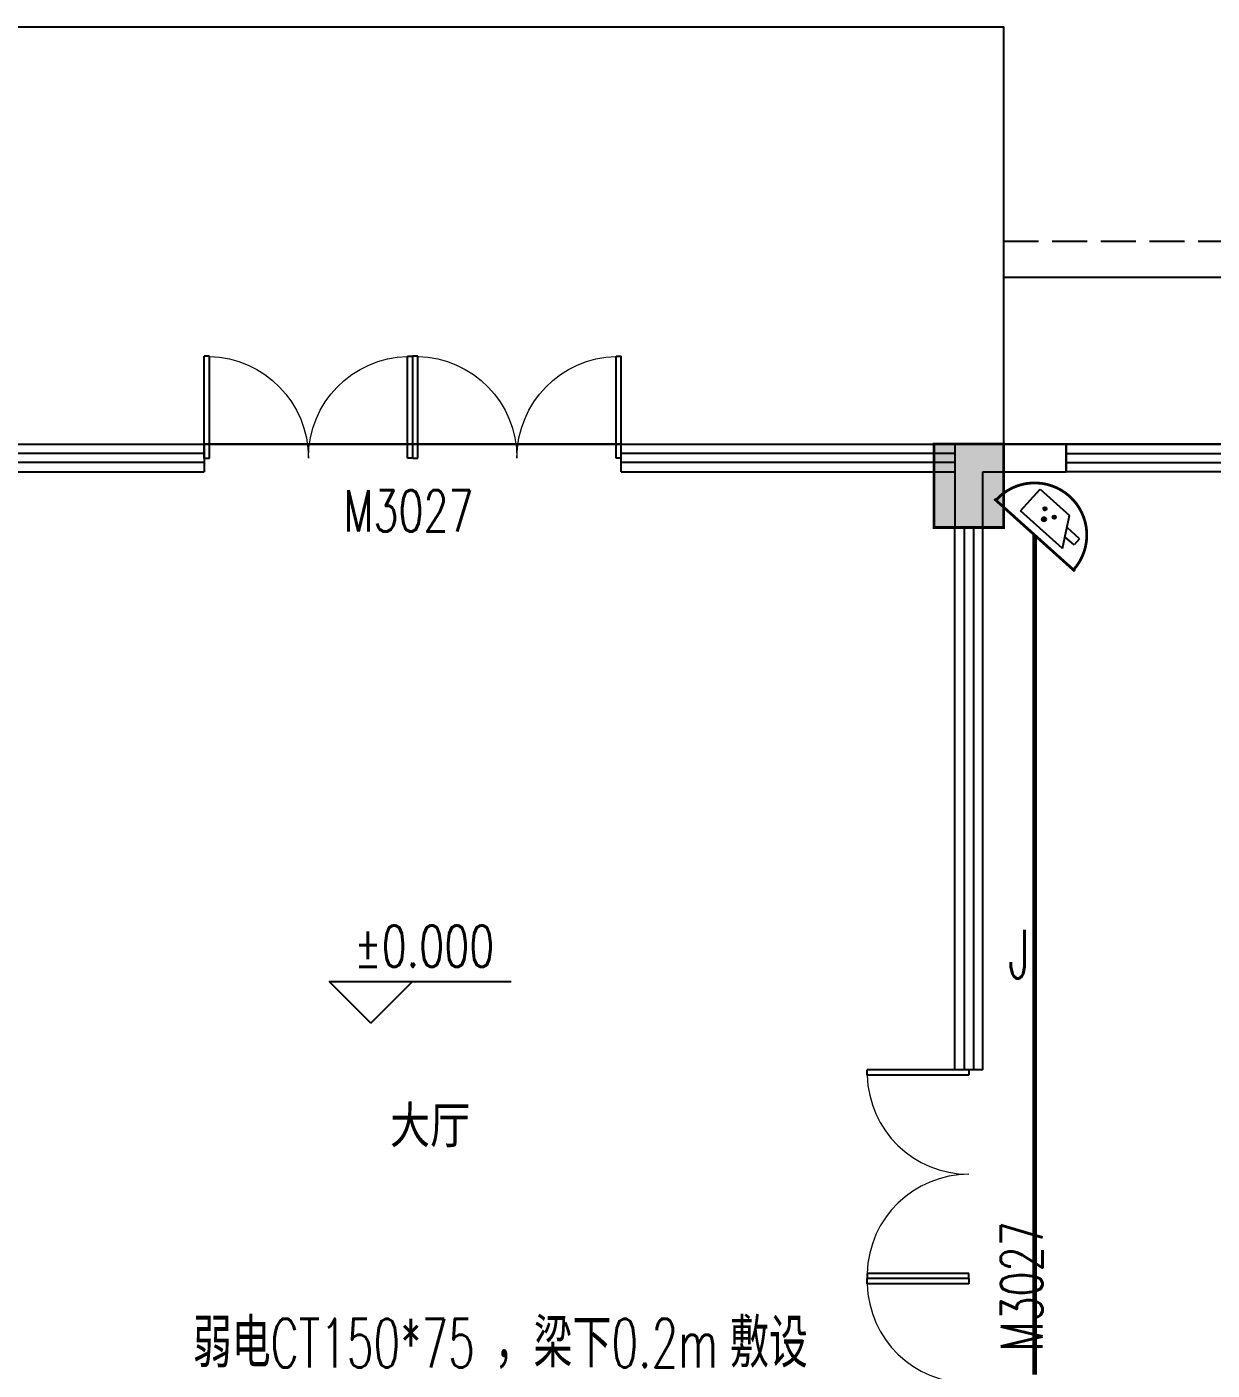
# Model space of a CAD drawing. Extents: x -6243262 to 3079315, y -2914302 to 172723.
# Drawn here: x -2028581 to -2020056, y -818446 to -808788 of the extents above; entities that cross this region are included whole.
import ezdxf
from ezdxf.enums import TextEntityAlignment as Align

# ---------------------------------------------------------------- set-up
doc = ezdxf.new("R2010")
doc.units = 0
doc.header["$LTSCALE"] = 1000
doc.linetypes.add('DASH', pattern=[0.35, 0.25, -0.1])
for name, color, linetype in [('0-柱网', 2, 'Continuous'), ('DIM_ELEV', 3, 'Continuous'), ('EQUIP-安防', 3, 'Continuous'), ('PUB_TEXT', 7, 'Continuous'), ('TEL_TEXT', 7, 'Continuous'), ('WALL', 9, 'Continuous'), ('WINDOW', 4, 'Continuous'), ('WINDOW_TEXT', 7, 'Continuous'), ('WIRE-通讯', 4, 'Continuous')]:
    doc.layers.add(name, color=color, linetype=linetype)
doc.styles.add('-宋体', font='', dxfattribs={"width": 0.8})
doc.styles.add('_TCH_DIM', font='SIMPLEX', dxfattribs={"bigfont": 'GBCBIG'})
doc.styles.add('_TCH_WINDOW', font='SIMPLEX', dxfattribs={"height": 3.5, "bigfont": 'GBCBIG'})
doc.styles.add('_TEL_DIM', font='SIMPLEX', dxfattribs={"width": 0.8, "height": 3.5, "bigfont": 'HZTXT'})
doc.styles.get('-宋体').set_extended_font_data('SimSun')

# ---------------------------------------------------------------- blocks, each defined once
blk = doc.blocks.new('1#柱网')
at = {"layer": '0-柱网'}
blk.add_hatch(color=0, dxfattribs=at).paths.add_polyline_path([(517855, 93967.2), (517855, 93367.2), (518355, 93367.2), (518355, 93967.2)])
at = {"layer": '0-柱网', "color": 0, "const_width": 20}
blk.add_lwpolyline([(517855, 93967.2), (517855, 93367.2), (518355, 93367.2), (518355, 93967.2), (517855, 93967.2)], dxfattribs=at)
blk = doc.blocks.new('$WINLIB2D$00000001')
at = {"color": 0}
for points in [[(-0.5, 0.5), (-0.5, -0.5)], [(-0.5, 0.5), (0.5, 0.5)], [(0.5, -0.5), (0.5, 0.5)], [(0.5, 0.1667), (-0.5, 0.1667)], [(0.5, -0.1667), (-0.5, -0.1667)], [(-0.5, -0.5), (0.5, -0.5)]]:
    blk.add_lwpolyline(points, dxfattribs=at)
blk = doc.blocks.new('$DorLib2D$00000002')
at = {"color": 0}
for p, q in [((-0.5, 0), (-0.5, 0.4875)), ((-0.475, 0.4875), (-0.5, 0.4875)), ((-0.475, 0), (-0.475, 0.4875)), ((0.475, 0), (0.475, 0.4875)), ((0.475, 0.4875), (0.5, 0.4875)), ((0.5, 0), (0.5, 0.4875)), ((-0.5, 0), (-0.475, 0)), ((0.5, 0), (0.475, 0))]:
    blk.add_line(p, q, dxfattribs=at)
at = {"color": 0, "lineweight": 13}
for centre, start, end in [((-0.4875, 0), 0, 88.53072), ((0.4875, 0), 91.46928, 180)]:
    blk.add_arc(centre, 0.4875, start, end, dxfattribs=at)
blk = doc.blocks.new('11')
at = {"color": 8}
for points in [[(1313445.1, -771352.2), (1313445.1, -768352.2), (1321945.1, -768352.2), (1321945.1, -771352.2)], [(1321945.1, -770152.2), (1338995.1, -770152.2), (1338995.1, -786752.2), (1322995.1, -786752.2), (1322995.1, -788252.2), (1317395.1, -788252.2), (1317395.1, -786752.2), (1301995.1, -786752.2), (1301995.1, -788252.2), (1296395.1, -788252.2), (1296395.1, -770152.2), (1313445.1, -770152.2)]]:
    blk.add_lwpolyline(points, dxfattribs=at)
at = {"color": 8, "linetype": 'DASH'}
blk.add_lwpolyline([(1321945.1, -769892.2), (1340016.5, -769892.2)], dxfattribs=at)
at = {"color": 8}
blk.add_lwpolyline([(1297595.1, -771352.2), (1337795.1, -771352.2), (1337795.1, -785552.2), (1321795.1, -785552.2), (1321795.1, -787052.2), (1318595.1, -787052.2), (1318595.1, -785552.2), (1300795.1, -785552.2), (1300795.1, -787052.2), (1297595.1, -787052.2)], close=True, dxfattribs=at)
at = {"layer": 'DIM_ELEV', "color": 8}
for p, q in [((1317394.5, -775516.1), (1317094.5, -775216.1)), ((1317094.5, -775216.1), (1318404.3, -775216.1)), ((1317394.5, -775516.1), (1317694.5, -775216.1))]:
    blk.add_line(p, q, dxfattribs=at)
at = {"layer": 'WALL', "color": 8}
for p, q in [((1321695.1, -771352.2), (1321595.1, -771352.2)), ((1321595.1, -771352.2), (1321595.1, -771552.2)), ((1322395.1, -771352.2), (1321695.1, -771352.2)), ((1322395.1, -771552.2), (1322395.1, -771352.2)), ((1321595.1, -771552.2), (1321595.1, -771952.2)), ((1321795.1, -771552.2), (1322395.1, -771552.2)), ((1321795.1, -771952.2), (1321795.1, -771552.2)), ((1321595.1, -771952.2), (1321795.1, -771952.2))]:
    blk.add_line(p, q, dxfattribs=at)
at = {"layer": 'WINDOW', "color": 8}
for p, q in [((1317695.1, -771352.2), (1316195.1, -771352.2)), ((1319195.1, -771352.2), (1317695.1, -771352.2))]:
    blk.add_line(p, q, dxfattribs=at)
at = {"layer": '0-柱网', "color": 8}
blk.add_blockref('1#柱网', (803590.1, -865319.4), dxfattribs=at)
at = {"layer": 'WINDOW', "color": 8}
ref = blk.add_blockref('$DorLib2D$00000002', (1316945.1, -771452.2), dxfattribs=dict(at, xscale=1500, yscale=-1500, zscale=1500, rotation=180))
ref.add_attrib('A', 'M3027', (1317196.7, -771980.8), dxfattribs={"layer": 'WINDOW_TEXT', "color": 8, "height": 297.5, "style": '_TCH_WINDOW', "width": 0.705882})
for name, p, xscale, yscale, zscale, rotation in [('$DorLib2D$00000002', (1318445.1, -771452.2), 1500, -1500, 1500, 180), ('$WINLIB2D$00000001', (1314995.1, -771452.2), -2399.999999999942, 200, -2399.999999999942, 180), ('$WINLIB2D$00000001', (1320395.1, -771452.2), -2400.000000000058, 200, -2400.000000000058, 180), ('$WINLIB2D$00000001', (1323695.1, -771452.2), 2600, 200, 2600, 180), ('$WINLIB2D$00000001', (1321695.1, -773902.2), 3900.000000002212, -200, 3900.000000002212, 90), ('$DorLib2D$00000002', (1321695.1, -778102.2), 1500, 1500, 1500, 90)]:
    blk.add_blockref(name, p, dxfattribs=dict(at, xscale=xscale, yscale=yscale, zscale=zscale, rotation=rotation))
ref = blk.add_blockref('$DorLib2D$00000002', (1321695.1, -776602.2), dxfattribs=dict(at, xscale=1500, yscale=1500, zscale=1500, rotation=90))
ref.add_attrib('A', 'M3027', (1322223.8, -777876.7), dxfattribs={"layer": 'WINDOW_TEXT', "color": 8, "height": 297.5, "rotation": 90, "style": '_TCH_WINDOW', "width": 0.705882})
at = {"layer": 'DIM_ELEV', "color": 7, "style": '_TCH_DIM', "width": 0.705882}
blk.add_text('%%P0.000', height=297.5, dxfattribs=at).set_placement((1317274.3, -775111.1))
at = {"layer": 'PUB_TEXT', "color": 8, "style": '-宋体', "width": 0.8}
blk.add_text('大厅', height=264.35, dxfattribs=at).set_placement((1317532.1, -776379.9))
blk = doc.blocks.new('$equip$00002353')
for p, q in [((0.75, 0), (-0.75, 0)), ((-0.427, -0.123), (0.383, -0.123)), ((-0.427, -0.123), (-0.187, -0.543)), ((0.383, -0.123), (0.383, -0.543)), ((-0.517, -0.393), (-0.517, -0.273)), ((-0.517, -0.273), (-0.341, -0.273)), ((-0.517, -0.393), (-0.273, -0.393)), ((0.383, -0.543), (-0.187, -0.543))]:
    blk.add_line(p, q)
at = {"const_width": 0.04}
for points in [[(-0.75, 0), (-0.779, 0)], [(0.75, 0), (0.779, 0)]]:
    blk.add_lwpolyline(points, dxfattribs=at)
blk.add_lwpolyline([(0.75, 0, -1), (-0.75, 0), (0.75, 0), (0.75, 0, -1), (-0.75, 0, -1.517539)], format="xyb", dxfattribs=at)
for centre, radius in [((-0.038, -0.38), 0.024), ((0.052, -0.26), 0.03), ((0.142, -0.38), 0.024)]:
    blk.add_circle(centre, radius)
blk.add_arc((0, 0), 0.75, 180, 0)
for p in [(-0.75, 0), (0, 0), (0.75, 0), (0, -0.75)]:
    blk.add_point(p)
for points in [[(-0.059, -0.368), (-0.017, -0.368), (-0.062, -0.38), (-0.014, -0.38)], [(-0.059, -0.392), (-0.017, -0.392), (-0.062, -0.38), (-0.014, -0.38)], [(-0.05, -0.359), (-0.026, -0.359), (-0.059, -0.368), (-0.017, -0.368)], [(-0.038, -0.356), (-0.038, -0.356), (-0.05, -0.359), (-0.026, -0.359)], [(0.026, -0.245), (0.078, -0.245), (0.022, -0.26), (0.082, -0.26)], [(0.026, -0.275), (0.078, -0.275), (0.022, -0.26), (0.082, -0.26)], [(0.037, -0.234), (0.067, -0.234), (0.026, -0.245), (0.078, -0.245)], [(0.037, -0.286), (0.067, -0.286), (0.026, -0.275), (0.078, -0.275)], [(0.052, -0.23), (0.052, -0.23), (0.037, -0.234), (0.067, -0.234)], [(0.052, -0.29), (0.052, -0.29), (0.037, -0.286), (0.067, -0.286)], [(0.121, -0.368), (0.163, -0.368), (0.118, -0.38), (0.166, -0.38)], [(0.121, -0.392), (0.163, -0.392), (0.118, -0.38), (0.166, -0.38)], [(0.13, -0.359), (0.154, -0.359), (0.121, -0.368), (0.163, -0.368)], [(0.142, -0.356), (0.142, -0.356), (0.13, -0.359), (0.154, -0.359)], [(-0.05, -0.401), (-0.026, -0.401), (-0.059, -0.392), (-0.017, -0.392)], [(-0.038, -0.404), (-0.038, -0.404), (-0.05, -0.401), (-0.026, -0.401)], [(0.13, -0.401), (0.154, -0.401), (0.121, -0.392), (0.163, -0.392)], [(0.142, -0.404), (0.142, -0.404), (0.13, -0.401), (0.154, -0.401)]]:
    blk.add_solid(points)
at = {"color": 7, "style": '_TEL_DIM', "flags": 1}
blk.add_attdef('A', text='', height=0.00002, dxfattribs=at).set_placement((0, 0), align=Align.MIDDLE_CENTER)

msp = doc.modelspace()

# ---------------------------------------------------------------- linework, layer by layer
at = {"layer": 'WIRE-通讯', "linetype": 'Continuous', "const_width": 35}
msp.add_lwpolyline([(-2021332.4, -818479), (-2021332.4, -812441.6)], dxfattribs=at)

# ---------------------------------------------------------------- block references
msp.add_blockref('11', (-3343501, -40435.4))
at = {"layer": 'EQUIP-安防', "xscale": 499.9999999999999, "yscale": 499.9999999999999, "zscale": 499.9999999999999, "rotation": 138.0713290570045}
msp.add_blockref('$equip$00002353', (-2021332.4, -812441.6), dxfattribs=at)

# ---------------------------------------------------------------- texts
at = {"layer": 'TEL_TEXT', "style": '_TEL_DIM'}
for s, width, p in [('J', 0.64, (-2021521.8, -815629)), ('敷设', 0.8, (-2023523.4, -818426.1)), ('弱电', 0.8, (-2027387.4, -818426.1)), ('CT150*75', 0.64, (-2026827.4, -818426.1)), ('，梁下', 0.8, (-2025216.7, -818426.1)), ('0.2m', 0.64, (-2024376.7, -818426.1))]:
    msp.add_text(s, height=350, dxfattribs=dict(at, width=width)).set_placement(p)

doc.saveas('drawing.dxf')
